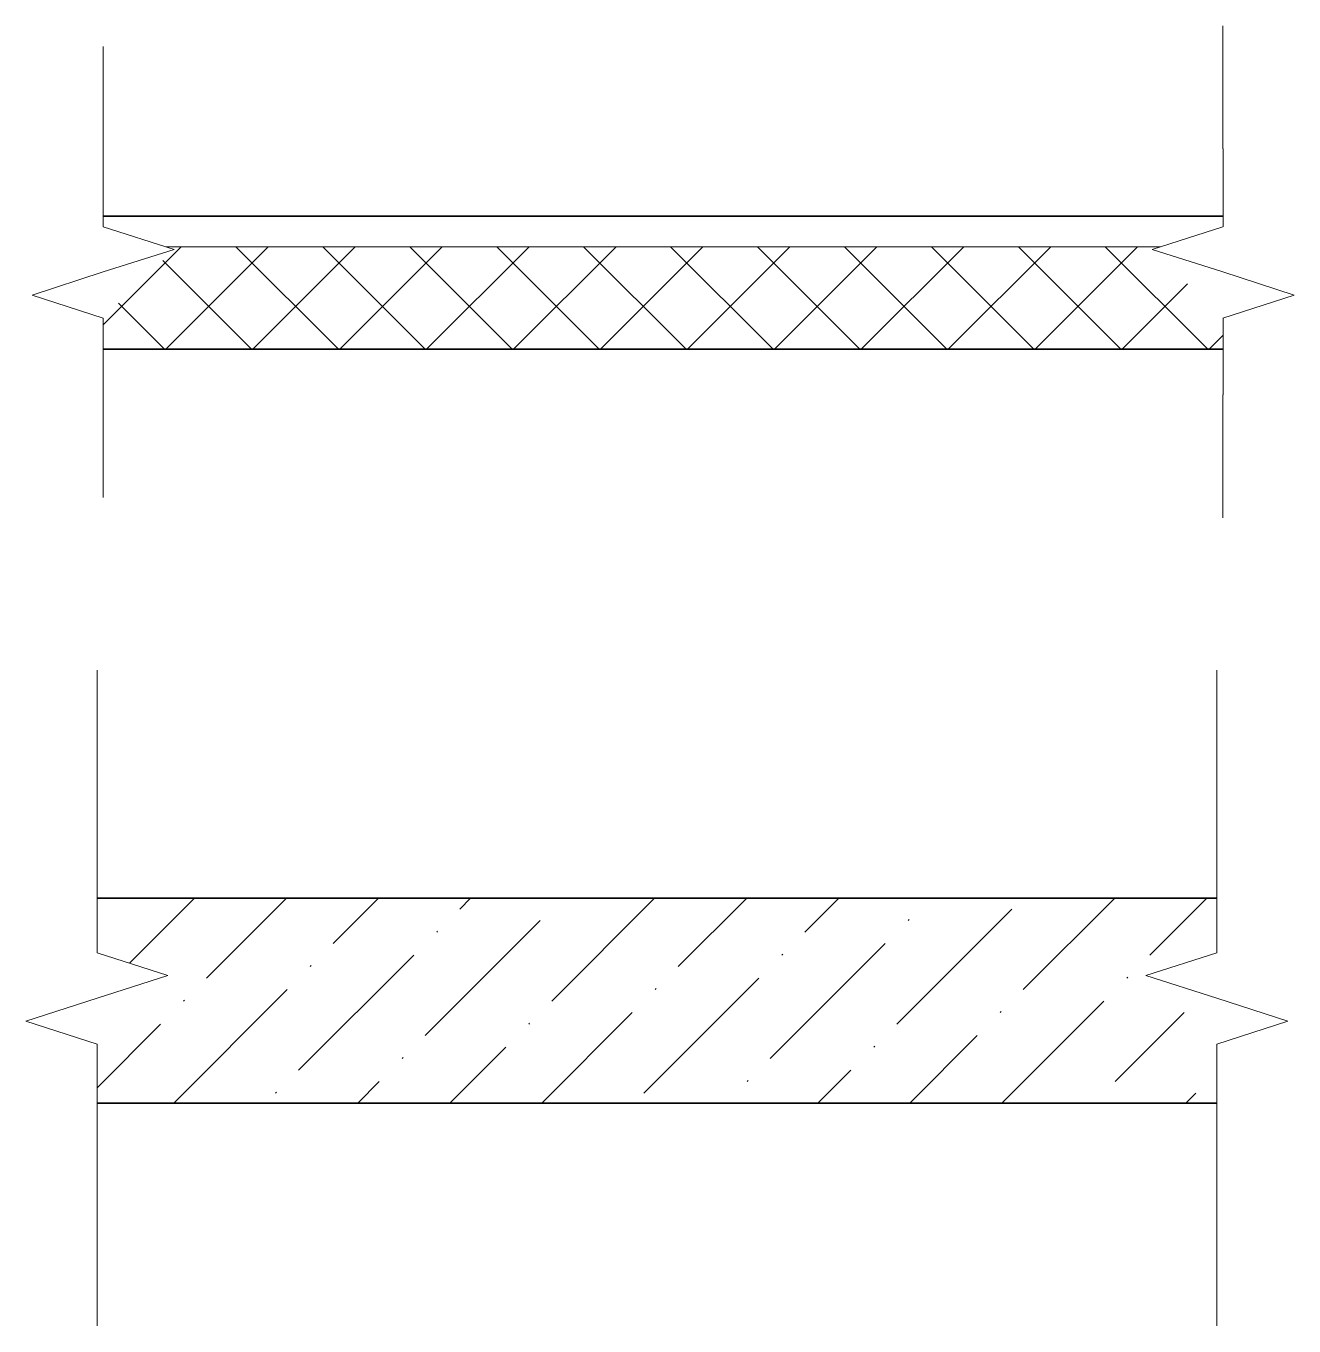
# Model space of a CAD drawing. Header units: millimetres. Extents: x -60946 to 138510, y -262288 to 24501.
# Drawn here: x 68680 to 69917, y 2781 to 4050 of the extents above; entities that cross this region are included whole.
import ezdxf

# ---------------------------------------------------------------- set-up
doc = ezdxf.new("R2010")
doc.units = ezdxf.units.MM
for name, color, linetype, lineweight in [('Аннотация', 7, 'Continuous', 20), ('Стены разрез', 7, 'Continuous', 35), ('Стены штриховка', 7, 'Continuous', 9), ('Узлы', 7, 'Continuous', 18)]:
    doc.layers.add(name, color=color, linetype=linetype, lineweight=lineweight)

# ---------------------------------------------------------------- blocks, each defined once
blk = doc.blocks.new('Family - ___-2739818-УО кладочный подвал')
at = {"layer": 'Стены разрез', "lineweight": 9}
h = blk.add_hatch(dxfattribs=at)
h.set_pattern_fill('FP_28', color=256, style=0, pattern_type=2)
h.set_pattern_definition([(45, (0, 0), (33.676, 123.4785), [158.75, -31.75, 1.341, -30.409])])
h.paths.add_polyline_path([(212.6, 2998.8), (212.6, 3056.2), (143.3, 3123.3), (212.6, 3145.3), (212.6, 3198.8), (-880.4, 3198.8), (-880.4, 3145.3), (-811.1, 3123.3), (-880.4, 3056.2), (-880.4, 2998.8), (143.3, 2998.8)])
at = {"layer": 'Стены разрез'}
for p, q in [((212.6, 3198.8), (-880.4, 3198.8)), ((-880.4, 2998.8), (212.6, 2998.8))]:
    blk.add_line(p, q, dxfattribs=at)
blk = doc.blocks.new('Family - ___-3635962-УО кладочный подвал')
at = {"layer": 'Стены разрез', "lineweight": 9}
h = blk.add_hatch(dxfattribs=at)
h.set_pattern_fill('FP_29', color=256, style=0, pattern_type=2)
h.set_pattern_definition([(45, (0, 0), (-42.4264, 42.4264), []), (135, (0, 0), (-42.4264, -42.4264), [])])
h.paths.add_polyline_path([(-874.4, 3734.2), (218.6, 3734.2), (218.6, 3764.5), (149.3, 3831.6), (157.5, 3834.2), (-813.3, 3834.2), (-805.1, 3831.6), (-874.4, 3764.5)])
at = {"layer": 'Стены разрез'}
for p, q in [((218.6, 3864.2), (-874.4, 3864.2)), ((-874.4, 3734.2), (218.6, 3734.2))]:
    blk.add_line(p, q, dxfattribs=at)
at = {"layer": 'Стены штриховка'}
blk.add_line((157.5, 3834.2), (-813.3, 3834.2), dxfattribs=at)
blk = doc.blocks.new('ADSK_Обрыв_Линия1 - По умолчанию-2621359-УО кладочный подвал')
at = {"layer": 'Узлы', "lineweight": 20}
for p, q in [((212.6, 3301.3), (212.6, 3145.3)), ((212.6, 3056.2), (212.6, 2901.3))]:
    blk.add_line(p, q, dxfattribs=at)
blk = doc.blocks.new('ADSK_Обрыв_Линия1 - По умолчанию-2621361-УО кладочный подвал')
at = {"layer": 'Узлы', "lineweight": 20}
for p, q in [((-880.4, 3301.3), (-880.4, 3145.3)), ((-880.4, 3056.2), (-880.4, 2901.3))]:
    blk.add_line(p, q, dxfattribs=at)
blk = doc.blocks.new('ADSK_Обрыв_Линия1 - По умолчанию-2621347-УО кладочный подвал')
at = {"layer": 'Узлы', "lineweight": 20}
for p, q in [((213.8, 5657.2), (213.8, 5581.2)), ((213.8, 5492.1), (213.8, 5417.2))]:
    blk.add_line(p, q, dxfattribs=at)
blk = doc.blocks.new('ADSK_Обрыв_Линия1 - По умолчанию-2621349-УО кладочный подвал')
at = {"layer": 'Узлы', "lineweight": 20}
for p, q in [((-879.2, 5637.2), (-879.2, 5581.2)), ((-879.2, 5492.1), (-879.2, 5437.2))]:
    blk.add_line(p, q, dxfattribs=at)

msp = doc.modelspace()

# ---------------------------------------------------------------- linework, layer by layer
at = {"layer": 'Аннотация'}
for p, q in [((69848.1458, 3929.5864), (69848.1458, 4049.5864)), ((68755.1658, 3909.5864), (68755.1658, 4029.5864)), ((68755.1658, 3853.5864), (68824.4478, 3831.5864)), ((68755.1658, 3853.5864), (68824.4478, 3831.5864)), ((69848.1458, 3853.5864), (69778.8637, 3831.5864)), ((69848.1458, 3853.5864), (69778.8637, 3831.5864)), ((68755.1658, 3809.5864), (68824.4478, 3831.5864)), ((69848.1458, 3809.5864), (69778.8637, 3831.5864)), ((68685.8457, 3787.0629), (68755.1658, 3809.5864)), ((68685.8457, 3787.0629), (68755.1658, 3809.5864)), ((69917.4659, 3787.0629), (69848.1458, 3809.5864)), ((69917.4659, 3787.0629), (69848.1458, 3809.5864)), ((68755.1658, 3764.5394), (68685.8457, 3787.0629)), ((68755.1658, 3764.5394), (68685.8457, 3787.0629)), ((69848.1458, 3764.5394), (69917.4659, 3787.0629)), ((69848.1458, 3764.5394), (69917.4659, 3787.0629)), ((68755.1658, 3709.5864), (68755.1658, 3589.5864)), ((69848.1458, 3689.5864), (69848.1458, 3569.5864)), ((68749.1525, 3301.2743), (68749.1525, 3421.2743)), ((69842.1325, 3301.2743), (69842.1325, 3421.2743)), ((68749.1525, 3145.2743), (68818.4346, 3123.2743)), ((68749.1525, 3145.2743), (68818.4346, 3123.2743)), ((69842.1325, 3145.2743), (69772.8505, 3123.2743)), ((69842.1325, 3145.2743), (69772.8505, 3123.2743)), ((68749.1525, 3101.2743), (68818.4346, 3123.2743)), ((69842.1325, 3101.2743), (69772.8505, 3123.2743)), ((68679.8324, 3078.7508), (68749.1525, 3101.2743)), ((68679.8324, 3078.7508), (68749.1525, 3101.2743)), ((69911.4526, 3078.7508), (69842.1325, 3101.2743)), ((69911.4526, 3078.7508), (69842.1325, 3101.2743)), ((68749.1525, 3056.2273), (68679.8324, 3078.7508)), ((68749.1525, 3056.2273), (68679.8324, 3078.7508)), ((69842.1325, 3056.2273), (69911.4526, 3078.7508)), ((69842.1325, 3056.2273), (69911.4526, 3078.7508)), ((68749.1525, 2901.2743), (68749.1525, 2781.2743)), ((69842.1325, 2901.2743), (69842.1325, 2781.2743))]:
    msp.add_line(p, q, dxfattribs=at)

# ---------------------------------------------------------------- block references
at = {"lineweight": 20}
for name in ['Family - ___-3635962-УО кладочный подвал', 'Family - ___-2739818-УО кладочный подвал']:
    msp.add_blockref(name, (69629.577, 0), dxfattribs=at)
at = {"layer": 'Узлы', "lineweight": 20}
for name, p in [('ADSK_Обрыв_Линия1 - По умолчанию-2621347-УО кладочный подвал', (69634.358, -1727.5904)), ('ADSK_Обрыв_Линия1 - По умолчанию-2621349-УО кладочный подвал', (69634.358, -1727.5904)), ('ADSK_Обрыв_Линия1 - По умолчанию-2621361-УО кладочный подвал', (69629.577, 0)), ('ADSK_Обрыв_Линия1 - По умолчанию-2621359-УО кладочный подвал', (69629.577, 0))]:
    msp.add_blockref(name, p, dxfattribs=at)

doc.saveas('drawing.dxf')
